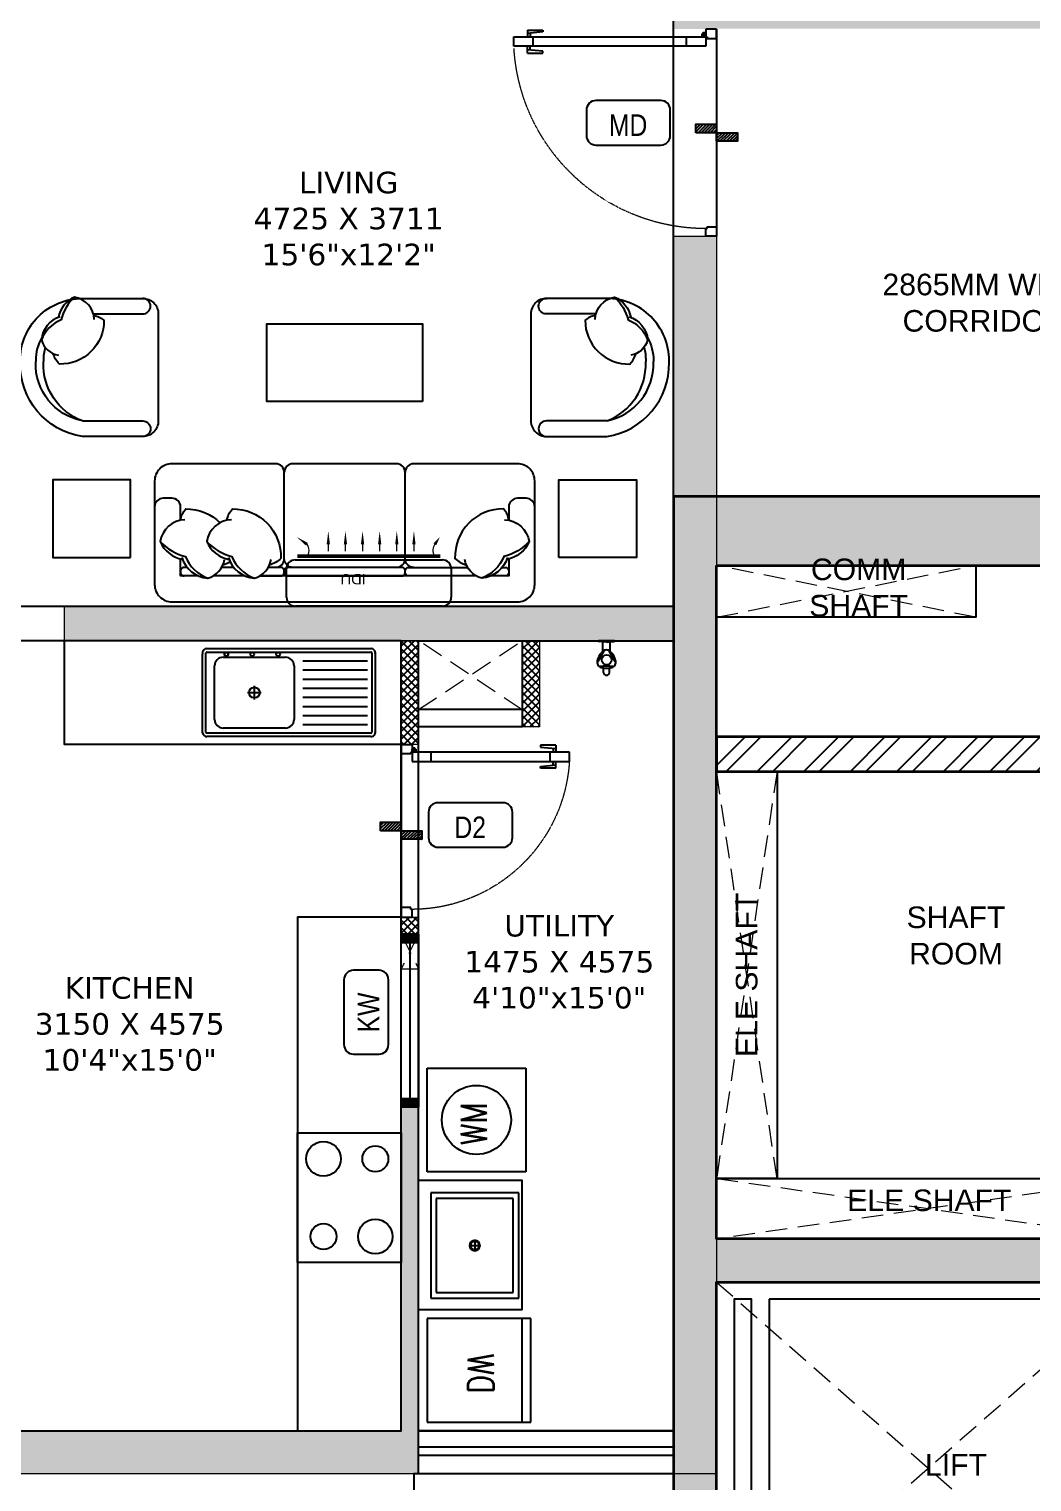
# Model space of a CAD drawing. Header units: millimetres. Extents: x 91566 to 131129, y 141753 to 207061.
# Drawn here: x 104404 to 110209, y 169429 to 177843 of the extents above; entities that cross this region are included whole.
import ezdxf
from ezdxf.enums import TextEntityAlignment as Align

# ---------------------------------------------------------------- set-up
doc = ezdxf.new("R2010")
doc.units = ezdxf.units.MM
for name, pattern in [('( Hidden )', [0.375, 0.25, -0.125]), ('3.5BHK EAST_UN-1$0$DASHED', [0.75, 0.5, -0.25]), ('3BHK  WEST_UN-2$0$2024-08-29_TOWER-A$0$HIDDEN', [9.525, 6.35, -3.175]), ('3BHK  WEST_UN-3$0$DASHED', [0.75, 0.5, -0.25])]:
    doc.linetypes.add(name, pattern=pattern)
for name, color, linetype in [('A-Door', 11, 'Continuous'), ('A-Door Line', 8, 'Continuous'), ('A-Elevation 10', 8, 'Continuous'), ('A-Fixture', 8, 'Continuous'), ('A-Furniture', 8, 'Continuous'), ('A-Hatch', 252, 'Continuous'), ('A-Railing', 6, 'Continuous'), ('A-Room Boundary', 44, 'Continuous'), ('A-Shaft', 8, 'Continuous'), ('A-Text Main', 44, 'Continuous'), ('A-Window', 4, 'Continuous')]:
    doc.layers.add(name, color=color, linetype=linetype)
doc.layers.add('A-Wall', color=240, linetype='Continuous', lineweight=35)
doc.styles.add('2024-08-29_TOWER-A$0$simplex-0.8', font='simplex.shx', dxfattribs={"width": 0.8})
doc.styles.add('3BHK  WEST_UN-2$0$2024-08-29_TOWER-A$0$simplex-0.8', font='simplex.shx', dxfattribs={"width": 0.8})
doc.styles.add('3BHK  WEST_UN-2$0$AMISH', font='arial.ttf')
doc.styles.add('3BHK EAST -UN-4$0$grid_text', font='verdana.ttf')
doc.styles.add('ARIAL', font='ARIALN.TTF')
doc.styles.add('Core & corridor$0$Standard', font='arial.ttf')

# ---------------------------------------------------------------- blocks, each defined once
blk = doc.blocks.new('Core & corridor$0$A$C436b777d')
at = {"layer": 'A-Elevation 10'}
h = blk.add_hatch(dxfattribs=at)
h.set_pattern_fill('ANSI32', color=8, scale=20)
h.set_pattern_definition([(45, (27573.86, 93), (-134.7038, 134.7038), []), (45, (27663.66, 93), (-134.7038, 134.7038), [])])
h.paths.add_polyline_path([(250.2, -4265), (2750, -4265), (2750, -4565), (2950, -4565), (2950, -4065), (250.1, -4065)])
at = {"layer": 'A-Hatch'}
h = blk.add_hatch(color=256, dxfattribs=at)
h.dxf.hatch_style = 1
h.paths.add_polyline_path([(250, -3072.7), (2950, -3072.6), (2950, -2672.7), (0.5, -2672.7), (0.5, -12132.6), (2950, -12132.7), (2950, -11732.7), (250.5, -11732.7), (250.5, -9577.7), (2950, -9577.7), (2950, -9377.8), (250.5, -9377.7), (250.5, -7222.7), (2950, -7222.7), (2950, -5565), (2700, -5565), (2700.2, -6972.7), (250.5, -6972.7)])
h.paths.add_polyline_path([(3300, 6580.6), (3300, 9502.1), (3500, 9502.1), (3500.1, 35), (0.4, 35), (0.5, 6682.1), (250, 6682.1), (250.5, 435), (3300.5, 435)])
edge = h.paths.add_edge_path()
edge.add_line((3300, 14502.1), (2580, 14502.1))
edge.add_line((2580, 14502.1), (2580, 15744))
edge.add_line((2580, 15744), (3500, 15744))
edge.add_line((3500, 15744), (3500, 16044))
edge.add_line((3500, 16044), (2380, 16044))
edge.add_line((2380, 16044), (2380, 14502.1))
edge.add_line((2380, 14502.1), (0.5, 14502.1))
edge.add_line((0.5, 14502.1), (0.5, 7866.6))
edge.add_line((0.5, 7866.6), (250.5, 7866.6))
edge.add_line((250.5, 7866.6), (250.5, 14102.1))
edge.add_line((250.5, 14102.1), (2380, 14102.1))
edge.add_line((2380, 14102.1), (2380, 10852.1))
edge.add_line((2380, 10852.1), (2580, 10852.1))
edge.add_line((2580, 10852.1), (2580, 14102.1))
edge.add_line((2580, 14102.1), (3300, 14102.1))
edge.add_line((3300, 14102.1), (3300, 10702.1))
edge.add_line((3300, 10702.1), (3500, 10702.1))
edge.add_line((3500, 10702.1), (3500, 14502.1))
edge.add_line((3500, 14502.1), (2580, 14502.1))
at = {"layer": 'A-Elevation 10'}
for points in [[(250, -3072.7), (1750, -3072.6), (1750, -3372.6), (250, -3372.6)], [(250, -6622.7), (250.2, -4265), (600, -4265), (600, -6622.7)], [(250, -6622.7), (2700, -6622.7), (2700.2, -6972.7), (250, -6972.7)], [(351.7, -9251), (453.3, -9251), (453.3, -7322.7), (351.7, -7322.7)], [(555, -7322.7), (555, -9251), (2550, -9251), (2550, -7322.7)]]:
    blk.add_lwpolyline(points, close=True, dxfattribs=at)
at = {"layer": 'A-Shaft', "linetype": '( Hidden )', "lineweight": 0, "ltscale": 500}
for points in [[(250, -3372.6), (1750, -3072.6)], [(1750, -3372.6), (250, -3072.7)], [(600, -6622.6), (250.2, -4265)], [(600, -4265), (250.4, -6622.7)], [(250.4, -6622.7), (2700.2, -6972.7)], [(2700, -6622.7), (250.5, -6972.7)], [(250.5, -7222.7), (2700, -9377.7)], [(250.5, -9377.7), (2700, -7222.7)]]:
    blk.add_lwpolyline(points, dxfattribs=at)
at = {"layer": 'A-Wall'}
for points in [[(250, -3072.7), (2950, -3072.6), (2950, -2672.7), (0.5, -2672.7), (0.5, -12132.6), (2950, -12132.7), (2950, -11732.7), (250.5, -11732.7), (250.5, -9577.7), (2950, -9577.7), (2950, -9377.8), (250.5, -9377.7), (250.5, -7222.7), (2950, -7222.7), (2950, -5565), (2700, -5565), (2700.2, -6972.7), (250.5, -6972.7), (250, -3072.7)], [(0, -6922.7), (0, -9602.7)]]:
    blk.add_lwpolyline(points, dxfattribs=at)
blk.add_lwpolyline([(250.2, -4265), (2750, -4265), (2750, -4565), (2950, -4565), (2950, -4065), (250.1, -4065)], close=True, dxfattribs=at)
at = {"layer": 'A-Text Main', "char_height": 125, "width": 950.15, "attachment_point": 5, "line_spacing_factor": 1.010232, "style": 'Core & corridor$0$Standard'}
for s, insert in [('COMM SHAFT ', (1072.7, -3201.4)), ('SHAFT ROOM', (1635.9, -5216.4)), ('ELE SHAFT ', (1481.6, -6750.2)), ('LIFT \\P2450X2155', (1635.9, -8387.1))]:
    blk.add_mtext(s, dxfattribs=dict(at, insert=insert))
at = {"layer": 'A-Text Main', "insert": (425.1, -5443.8), "char_height": 125, "width": 950.15, "attachment_point": 5, "rotation": 90, "line_spacing_factor": 1.010232, "style": 'Core & corridor$0$Standard'}
blk.add_mtext('ELE SHAFT ', dxfattribs=at)
blk = doc.blocks.new('Core & corridor')
at = {"layer": 'A-Elevation 10'}
blk.add_lwpolyline([(10594.6, 16844.6), (9095, 16844.6), (9095, 20295.2), (10594.6, 20295.2)], close=True, dxfattribs=at)
at = {"ltscale": 300}
blk.add_blockref('Core & corridor$0$A$C436b777d', (10594.6, 28627.2), dxfattribs=at)
at = {"layer": 'A-Text Main', "insert": (12396.6, 27075.4), "char_height": 125, "width": 1745.679, "attachment_point": 5, "line_spacing_factor": 1.010232, "style": 'Core & corridor$0$Standard'}
blk.add_mtext('2865MM WIDE CORRIDOR', dxfattribs=at)
blk = doc.blocks.new('A$Cd470dc81')
at = {"layer": 'A-Door'}
for p, q in [((0, -55.5), (0, 0)), ((0, 0), (62.5, 0)), ((62.5, 0), (62.5, -44.4)), ((55.5, -55.5), (0, -55.5)), ((62.5, -44.4), (55.5, -44.4)), ((55.5, -44.4), (55.5, -55.5)), ((90.2, -33.3), (56.9, -33.3)), ((1173.1, -44.4), (62.5, -44.4)), ((62.5, -44.4), (62.5, -99.9)), ((73.6, -16.7), (73.6, -50)), ((173.5, -99.9), (173.5, -44.4)), ((1006.5, -5.6), (1006.5, -16.7)), ((1095.4, -5.6), (1006.5, -5.6)), ((1006.5, -16.7), (1095.4, -24.9)), ((1062, -99.9), (1062, -44.4)), ((1078.7, -23.3), (1078.7, -44.4)), ((1095.4, -5.6), (1095.4, -44.4)), ((1173.1, -99.9), (1173.1, -44.4)), ((62.5, -99.9), (1173.1, -99.9)), ((62.5, -99.9), (62.5, -99.9)), ((1006.5, -127.7), (1095.4, -119.5)), ((1006.5, -138.8), (1006.5, -127.7)), ((1095.4, -138.8), (1006.5, -138.8)), ((1078.7, -121), (1078.7, -99.9)), ((1095.4, -138.8), (1095.4, -99.9)), ((55.5, -1144.5), (0, -1144.5)), ((0, -1144.5), (0, -1200)), ((55.5, -1155.6), (55.5, -1144.5)), ((62.5, -1155.6), (55.5, -1155.6)), ((62.5, -1200), (62.5, -1155.6)), ((0, -1200), (62.5, -1200))]:
    blk.add_line(p, q, dxfattribs=at)
blk.add_circle((73.6, -33.3), 11.1, dxfattribs=at)
at = {"layer": 'A-Door', "linetype": '3BHK  WEST_UN-3$0$DASHED', "lineweight": 0}
blk.add_arc((61.2, -41.8), 1113.8, 270.08223, 356.3506, dxfattribs=at)
blk = doc.blocks.new('A$C5491d69a')
at = {"layer": 'A-Door'}
for p, q in [((55.5, 0), (0, 0)), ((0, 0), (0, -62.5)), ((0, -62.5), (44.4, -62.5)), ((16.7, -73.6), (50, -73.6)), ((33.3, -90.2), (33.3, -56.9)), ((44.4, -62.5), (44.4, -55.5)), ((44.4, -55.5), (55.5, -55.5)), ((44.4, -973.1), (44.4, -62.5)), ((44.4, -62.5), (99.9, -62.5)), ((55.5, -55.5), (55.5, 0)), ((99.9, -62.5), (99.9, -973.1)), ((99.9, -62.5), (99.9, -62.5)), ((944.5, -55.5), (944.5, 0)), ((944.5, 0), (1000, 0)), ((955.6, -55.5), (944.5, -55.5)), ((955.6, -62.5), (955.6, -55.5)), ((1000, -62.5), (955.6, -62.5)), ((1000, 0), (1000, -62.5)), ((99.9, -173.5), (44.4, -173.5)), ((5.6, -806.5), (16.7, -806.5)), ((5.6, -895.4), (5.6, -806.5)), ((16.7, -806.5), (24.9, -895.4)), ((127.7, -806.5), (119.5, -895.4)), ((138.8, -806.5), (127.7, -806.5)), ((138.8, -895.4), (138.8, -806.5)), ((5.6, -895.4), (44.4, -895.4)), ((23.3, -878.7), (44.4, -878.7)), ((99.9, -862), (44.4, -862)), ((121, -878.7), (99.9, -878.7)), ((138.8, -895.4), (99.9, -895.4)), ((99.9, -973.1), (44.4, -973.1))]:
    blk.add_line(p, q, dxfattribs=at)
blk.add_circle((33.3, -73.6), 11.1, dxfattribs=at)
at = {"layer": 'A-Door', "linetype": '3.5BHK EAST_UN-1$0$DASHED', "lineweight": 0}
blk.add_arc((41.8, -61.2), 913.8, 273.6494, 359.91777, dxfattribs=at)
blk = doc.blocks.new('3BHK  WEST_UN-3$0$A$Cb1453656')
at = {"layer": 'A-Furniture'}
for points in [[(2200, 700, 0.414214), (2100, 800), (1500, 800, 0.414214), (1450, 750, 0.414214), (1400, 800), (800, 800, 0.414214), (750, 750, 0.414214), (700, 800), (100, 800, 0.414214), (0, 700), (0, 100, 0.414214), (100, 0), (2100, 0, 0.414214), (2200, 100)], [(770, 150), (1430, 150, 0.414214), (1450, 170), (1450, 180, 0.414214), (1430, 200), (770, 200, 0.414214), (750, 180), (750, 170, 0.414214)]]:
    blk.add_lwpolyline(points, format="xyb", close=True, dxfattribs=at)
for points in [[(700, 200, 0.414214), (750, 250), (750, 750, 0.414214)], [(1500, 200, -0.414214), (1450, 250), (1450, 750, -0.414214)], [(150, 472.5), (150, 550, 0.414214), (100, 600), (50, 600, 0.414214), (0, 550)], [(2200, 550, 0.414214), (2150, 600), (2100, 600, 0.414214), (2050, 550), (2050, 472.5)], [(149.9, 472.5, -0.165541), (180.8, 538.6, -0.200231), (379.3, 458.1, -0.121523)], [(419.2, 472.5, -0.165541), (450.2, 538.6, -0.425989), (731, 252.1, -0.121523), (664.3, 212.7, 7.115464)], [(2050.1, 472.5, 0.165541), (2019.2, 538.6, 0.425989), (1738.4, 252.1, 0.121523), (1805, 212.7, -7.115464)], [(175.1, 475.6, 0.356772), (31.8, 349.5, 0.249542), (161.6, 245.7, -9.61688)], [(444.4, 475.6, 0.356772), (301.2, 349.5, 0.249542), (431, 245.7, -9.61688)], [(2024.9, 475.6, -0.356772), (2168.2, 349.5, -0.249542), (2038.4, 245.7, 9.61688)], [(31.8, 349.5, 0.14773), (178, 263.6, 0.213343), (306.9, 137.6, 0.178662)], [(301.2, 349.5, 0.14773), (447.3, 263.6, 0.213343), (576.2, 137.6, 0.178662)], [(2168.2, 349.5, -0.14773), (2022, 263.6, -0.213343), (1893.1, 137.6, -0.178662)], [(157.8, 256.7, 0.306663), (306.9, 137.6, 0.30633), (404.3, 246.4, -0.872847)], [(427.1, 256.7, 0.306663), (576.2, 137.6, 0.30633), (673.7, 246.4, -0.872847)], [(2042.2, 256.7, -0.306663), (1893.1, 137.6, -0.30633), (1795.7, 246.4, 0.872847)], [(255.2, 150), (150, 150), (150, 248.3, 0.414214)], [(188.2, 200), (170, 200, 0.414214), (150, 180), (150, 170, 0.414214), (170, 150)], [(457.5, 200), (388.7, 200, 0.414214)], [(436.9, 232.2, -0.071865), (395, 212.7, 7.115464)], [(607.7, 150), (730, 150, 0.414214), (750, 170), (750, 180, 0.414214), (730, 200), (658.1, 200, 0.414214)], [(800, 200, -0.414214), (750, 250)], [(1400, 200, 0.414214), (1450, 250)], [(1861.6, 150), (1470, 150, -0.414214), (1450, 170), (1450, 180, -0.414214), (1470, 200), (1811.3, 200, -0.414214)], [(2011.8, 200), (2030, 200, -0.414214), (2050, 180), (2050, 170, -0.414214), (2030, 150)]]:
    blk.add_lwpolyline(points, format="xyb", dxfattribs=at)
for points in [[(2050, 248.3), (2050, 150), (1944.8, 150)], [(524.5, 150), (338.4, 150)], [(1861.6, 150), (607.7, 150)]]:
    blk.add_lwpolyline(points, dxfattribs=at)
blk = doc.blocks.new('3BHK  WEST_UN-3$0$2024-08-29_TOWER-A$0$SIDE TABLE')
at = {"layer": 'A-Furniture'}
blk.add_lwpolyline([(0.45, 0), (0, 0), (0, 0.45), (0.45, 0.45)], close=True, dxfattribs=at)
blk = doc.blocks.new('3BHK  WEST_UN-3$0$A$Ce69b8bcf')
at = {"layer": 'A-Furniture'}
for points in [[(800.1, 434.8), (800.1, 90.2, -0.414214), (709.9, 0), (360.8, 0, -0.376272), (0.1, 430.3), (0.1, 434.8), (0.1, 439.3, -0.414214), (360.8, 800), (709.9, 800, -0.414214), (800.1, 709.8), (800.1, 434.8)], [(315.3, 807.4, 0.14773), (237.8, 675.6, 0.213343), (124.1, 559.4, 0.178662)], [(428.9, 678.2, 0.356772), (315.3, 807.4, 0.249542), (221.6, 690.3, -9.61688)], [(424, 709.8), (709.9, 709.8, 0.414214), (755, 754.9), (755, 754.9, 0.414214), (709.9, 800)], [(231.6, 693.8, 0.306663), (124.1, 559.4, 0.30633), (222.3, 471.5, -0.872847)], [(426.1, 700.9, -0.165541), (485.7, 673, -0.425989), (227.4, 419.8, -0.121523), (191.8, 479.9, 7.115464)], [(125.9, 573.6, 0.130591), (90.3, 439.3), (90.3, 434.8)], [(145.1, 516.2, 0.072384), (135.4, 439.3), (135.4, 434.8)], [(360.8, 90.2, -0.364589), (90.3, 430.3), (90.3, 434.8)], [(360.8, 90.2, -0.321599), (135.4, 430.3), (135.4, 434.8)], [(360.8, 90.2), (709.9, 90.2, -0.414214), (755, 45.1), (755, 45.1, -0.414214), (709.9, 0)]]:
    blk.add_lwpolyline(points, format="xyb", dxfattribs=at)
blk = doc.blocks.new('A$Ce642c601')
blk.add_lwpolyline([(0, 750), (600, 750), (600, 0), (0, 0), (0, 750)])
for centre, radius in [((150, 600), 100), ((450, 600), 75), ((149.9, 150), 75), ((450, 150), 100)]:
    blk.add_circle(centre, radius)
blk = doc.blocks.new('3BHK  WEST_UN-2$0$2024-08-30_TOWER-C$0$SINK')
at = {"layer": 'A-Elevation 10'}
for p, q in [((-1, -0.229), (-1, 0.2211)), ((-0.98, -0.2348), (-0.98, 0.2269)), ((-0.9743, 0.251), (-0.0257, 0.251)), ((-0.9743, 0.231), (-0.0257, 0.231)), ((-0.58, 0.1813), (-0.9555, 0.1813)), ((-0.48, 0.201), (-0.12, 0.201)), ((-0.02, 0.2269), (-0.02, -0.2348)), ((0, 0.229), (0, -0.229)), ((-0.58, 0.1286), (-0.9555, 0.1286)), ((-0.53, -0.159), (-0.53, 0.151)), ((-0.07, 0.151), (-0.07, -0.159)), ((-0.58, 0.0758), (-0.9555, 0.0758)), ((-0.58, 0.0231), (-0.9555, 0.0231)), ((-0.3, 0.0352), (-0.3, -0.004)), ((-0.58, -0.0297), (-0.9555, -0.0297)), ((-0.58, -0.0824), (-0.9555, -0.0824)), ((-0.3, -0.004), (-0.3392, -0.004)), ((-0.2608, -0.004), (-0.3, -0.004)), ((-0.3, -0.004), (-0.3, -0.0431)), ((-0.58, -0.1352), (-0.9555, -0.1352)), ((-0.0257, -0.239), (-0.9743, -0.239)), ((-0.58, -0.1879), (-0.9555, -0.1879)), ((-0.12, -0.209), (-0.48, -0.209)), ((-0.0257, -0.259), (-0.9743, -0.259))]:
    blk.add_line(p, q, dxfattribs=at)
for centre, radius in [((-0.3, -0.004), 0.0308), ((-0.4377, -0.2256), 0.0108), ((-0.2877, -0.2256), 0.0108), ((-0.1377, -0.2256), 0.0108)]:
    blk.add_circle(centre, radius, dxfattribs=at)
for centre, radius, start, end in [((-0.9743, 0.225), 0.026, 90, 188.76827), ((-0.9743, 0.225), 0.00601, 90, 161.69524), ((-0.48, 0.151), 0.05, 90, 180), ((-0.12, 0.151), 0.05, 360, 90), ((-0.0257, 0.225), 0.026, 8.76827, 90), ((-0.0257, 0.225), 0.00601, 18.30476, 90), ((-0.48, -0.159), 0.05, 180, 270), ((-0.12, -0.159), 0.05, 270, 0), ((-0.9743, -0.233), 0.026, 171.23173, 270), ((-0.9743, -0.233), 0.00601, 198.30476, 270), ((-0.0257, -0.233), 0.026, 270, 8.76827), ((-0.0257, -0.233), 0.00601, 270, 341.69524)]:
    blk.add_arc(centre, radius, start, end, dxfattribs=at)
blk = doc.blocks.new('3BHK  WEST_UN-2$0$2024-08-29_TOWER-A$0$WASHING MACHINE')
at = {"layer": 'A-Fixture'}
for p, q in [((0, 0), (0.6, 0)), ((0, -0.57), (0, 0)), ((0.6, 0), (0.6, -0.57)), ((0.6, -0.57), (0, -0.57))]:
    blk.add_line(p, q, dxfattribs=at)
blk.add_circle((0.3, -0.285), 0.2, dxfattribs=at)
at = {"layer": 'A-Elevation 10', "insert": (0.4028, -0.1952), "char_height": 0.15, "width": 0.230071, "attachment_point": 3, "style": '3BHK  WEST_UN-2$0$2024-08-29_TOWER-A$0$simplex-0.8'}
blk.add_mtext('WM', dxfattribs=at)
blk = doc.blocks.new('3BHK  WEST_UN-2$0$2024-08-29_TOWER-A$0$DISH WASHER')
at = {"layer": 'A-Fixture', "linetype": '3BHK  WEST_UN-2$0$2024-08-29_TOWER-A$0$HIDDEN', "ltscale": 0.2}
for p, q in [((0, 0.6), (0.6, 0.6)), ((0, 0), (0, 0.6)), ((0.6, 0.6), (0.6, 0)), ((0, 0.55), (0.6, 0.55)), ((0.6, 0), (0, 0))]:
    blk.add_line(p, q, dxfattribs=at)
at = {"layer": 'A-Fixture', "insert": (0.3947, 0.2347), "char_height": 0.15, "width": 0.230071, "attachment_point": 9, "style": '3BHK  WEST_UN-2$0$2024-08-29_TOWER-A$0$simplex-0.8'}
blk.add_mtext('\\pxqc;DW', dxfattribs=at)
blk = doc.blocks.new('3BHK  WEST_UN-2$0$2024-08-29_TOWER-A$0$POT WASH')
at = {"layer": 'A-Fixture'}
for p, q in [((0, 0), (0, 0.51)), ((0, 0.51), (0.61, 0.51)), ((0.61, 0.51), (0.61, 0)), ((0.0325, 0.0325), (0.0325, 0.4775)), ((0.0325, 0.4775), (0.5775, 0.4775)), ((0.5775, 0.4775), (0.5775, 0.0325)), ((0.34, 0.255), (0.27, 0.255)), ((0.305, 0.22), (0.305, 0.29)), ((0.61, 0), (0, 0)), ((0.5775, 0.0325), (0.0325, 0.0325))]:
    blk.add_line(p, q, dxfattribs=at)
for radius in [0.03, 0.025]:
    blk.add_circle((0.305, 0.255), radius, dxfattribs=at)
blk = doc.blocks.new('3BHK  WEST_UN-2$0$wer4t5yyht')
at = {"layer": 'A-Fixture', "linetype": 'Continuous'}
for p, q in [((52740.5, -60616.8), (52768.1, -60616.8)), ((52740.5, -60652.7), (52768.1, -60652.7)), ((52776.7, -60595.1), (52775.4, -60593)), ((52799.4, -60582), (52798.2, -60579.9)), ((52864.8, -60614.5), (52913.1, -60614.5)), ((52864.8, -60655.1), (52913.1, -60655.1)), ((52868.1, -60621.6), (52870.5, -60621.6)), ((52868.1, -60647.9), (52870.5, -60647.9)), ((52917, -60634.8), (52919, -60609)), ((52917, -60634.8), (52919, -60660.6)), ((52919, -60609), (52920.4, -60591.6)), ((52919, -60660.6), (52920.4, -60678)), ((52922.8, -60589.4), (52925.4, -60589.4)), ((52925.4, -60634.8), (52925.4, -60589.4)), ((52925.4, -60680.2), (52925.4, -60634.8)), ((52775.4, -60676.5), (52776.7, -60674.4)), ((52798.2, -60689.7), (52799.4, -60687.5)), ((52922.8, -60680.2), (52925.4, -60680.2))]:
    blk.add_line(p, q, dxfattribs=at)
blk.add_circle((52814.7, -60635.5), 28.4, dxfattribs=at)
for centre, radius, start, end in [((52743.5, -60634.8), 18.2, 99.49742, 260.50258), ((52869.1, -60634.8), 102.6, 169.93301, 190.04944), ((52869.1, -60634.8), 102.6, 155.97834, 169.93301), ((52869.1, -60634.8), 102.6, 190.04944, 204.02166), ((52814.7, -60634.8), 57.3, 106.75199, 133.24801), ((52061.1, -60634.8), 716.6, 356.82979, 3.17021), ((52787.5, -60681.9), 102.6, 41.09723, 84.02166), ((52787.5, -60587.6), 102.6, 275.97834, 318.90277), ((53191.5, -59982.1), 716.6, 236.82979, 243.17021), ((53191.5, -61287.4), 716.6, 116.82979, 123.17021), ((52787.5, -60681.9), 102.6, 35.97834, 41.09723), ((52787.5, -60587.6), 102.6, 318.90277, 324.02166), ((52814.7, -60634.8), 57.3, 346.75199, 13.24801), ((52913.1, -60608.5), 5.97, 270, 355.48601), ((52913.1, -60661), 5.97, 4.51399, 90), ((52922.8, -60591.8), 2.39, 90, 175.48601), ((52922.8, -60591.8), 2.39, 90, 175.48601), ((52814.7, -60634.8), 57.3, 226.75199, 253.24801), ((52922.8, -60677.8), 2.39, 184.51399, 270)]:
    blk.add_arc(centre, radius, start, end, dxfattribs=at)
blk = doc.blocks.new('3BHK  WEST_UN-2$0$WALL MOUNTED SPLIT AC')
for p, q in [((18067.15, -8077.46), (18073.71, -8077.46)), ((18064.01, -8112.84, 0), (18064, -8079.99, 0)), ((18064.41, -8112.84, 0), (18064.41, -8079.99, 0)), ((18065.12, -8113.34), (18065.11, -8079.5)), ((18075.75, -8079.5), (18075.75, -8113.29)), ((18073.72, -8115.33), (18067.16, -8115.38))]:
    blk.add_line(p, q)
at = {"elevation": 0}
for points in [[(18059.86, -8080.11, 0, 0.75, 0), (18061.51, -8081.22, 0.75, 0.75, 0)], [(18058.43, -8086.05, 0, 0.75, 0), (18061.52, -8086.05, 0.75, 0.75, 0)], [(18058.44, -8089.99, 0, 0.75, 0), (18061.52, -8089.99, 0.75, 0.75, 0)], [(18058.44, -8093.93, 0, 0.75, 0), (18061.52, -8093.93, 0.75, 0.75, 0)], [(18058.44, -8097.86, 0, 0.75, 0), (18061.52, -8097.86, 0.75, 0.75, 0)], [(18058.44, -8101.8, 0, 0.75, 0), (18061.52, -8101.8, 0.75, 0.75, 0)], [(18058.44, -8105.74, 0, 0.75, 0), (18061.52, -8105.74, 0.75, 0.75, 0)], [(18059.87, -8112.95, 0, 0.75, 0), (18061.51, -8110.65, 0.75, 0.75, 0)]]:
    blk.add_lwpolyline(points, format="xyseb", dxfattribs=at)
at = {"const_width": 0.3, "elevation": 0}
for points in [[(18061.51, -8081.22, 0.246742), (18063.87, -8081.49, -4.761831)], [(18061.51, -8110.65, -0.246742), (18063.87, -8110.38, 4.761831)]]:
    blk.add_lwpolyline(points, format="xyb", dxfattribs=at)
for points in [[(18061.52, -8086.05), (18063.17, -8086.05)], [(18061.52, -8089.99), (18063.17, -8089.99)], [(18061.52, -8093.93), (18063.17, -8093.93)], [(18061.52, -8097.86), (18063.17, -8097.86)], [(18061.52, -8101.8), (18063.17, -8101.8)], [(18061.52, -8105.74), (18063.17, -8105.74)]]:
    blk.add_lwpolyline(points, dxfattribs=at)
for centre, start, end in [((18067.15, -8079.5), 90.0082, 180.0082), ((18073.71, -8079.5), 0.0078, 90.0078), ((18067.16, -8113.34), 180.0082, 270.0082), ((18073.71, -8113.29), 270.0078, 0.0078)]:
    blk.add_arc(centre, 2.04, start, end)
at = {"layer": 'A-Elevation 10', "style": '3BHK  WEST_UN-2$0$AMISH'}
blk.add_attdef('IDU', text='', height=2.4, rotation=90.0082, dxfattribs=at).set_placement((17772.56, -7418.94, 0), align=Align.MIDDLE_CENTER)
blk = doc.blocks.new('A$C2ef9e3bf')
at = {"layer": 'A-Window', "linetype": 'Continuous'}
for points in [[(100.5, 0), (0.5, 0), (0.5, -50), (100.5, -50)], [(0.5, -1000), (100.5, -1000), (100.5, -950), (0.5, -950)]]:
    blk.add_hatch(color=256, dxfattribs=at).paths.add_polyline_path(points)
for p, q in [((0.5, -50), (0.5, 0)), ((100.5, 0), (0.5, 0)), ((100.5, 0), (0.5, 0)), ((100.5, 0), (100.5, -1000)), ((100.5, 0), (100.5, -50)), ((0, -950), (0, -50)), ((100.5, -50), (0.5, -50)), ((50.5, -50), (50.5, -950)), ((100.5, -50), (100.5, -950)), ((0.5, -1000), (0.5, -950)), ((0.5, -950), (100.5, -950)), ((100.5, -1000), (0.5, -1000)), ((100.5, -1000), (0.5, -1000)), ((100.5, -950), (100.5, -1000))]:
    blk.add_line(p, q, dxfattribs=at)
at = {"layer": 'A-Window', "lineweight": 0}
blk.add_lwpolyline([(100.5, -1000), (0.5, -1000)], dxfattribs=at)
blk = doc.blocks.new('2024-08-29_TOWER-A$0$WNTG')
at = {"layer": 'A-Text Main'}
blk.add_lwpolyline([(-187.8, 246.2), (187.8, 246.2, -0.414214), (242.8, 191.2), (242.8, 43.3, -0.414214), (187.8, -11.7), (-187.8, -11.7, -0.414214), (-242.8, 43.3), (-242.8, 191.2, -0.414214)], format="xyb", close=True, dxfattribs=at)
at = {"layer": 'A-Text Main', "style": '2024-08-29_TOWER-A$0$simplex-0.8', "width": 0.8}
blk.add_attdef('WNTG', text='', height=150, dxfattribs=at).set_placement((-1.6, 43), align=Align.CENTER)
blk = doc.blocks.new('TILE DROP')
at = {"layer": 'A-Door Line'}
h = blk.add_hatch(dxfattribs=at)
h.set_pattern_fill('ANSI31', color=8, scale=0.1)
h.set_pattern_definition([(45, (-18.584744, -6.592634), (-0.008838835, 0.008838835), [])])
h.paths.add_polyline_path([(0, 0.05), (-0.12, 0.05), (-0.12, 0), (0, 0)])
h.paths.add_polyline_path([(0.12, -0.05), (0.12, 0), (0, 0), (0, -0.05)])
at = {"layer": 'A-Door Line', "color": 8}
for points in [[(-0.12, 0), (-0.12, 0.05), (0, 0.05), (0, 0)], [(0, -0.05), (0, 0), (0.12, 0), (0.12, -0.05)]]:
    blk.add_lwpolyline(points, close=True, dxfattribs=at)
blk = doc.blocks.new('Unit_4')
at = {"layer": 'A-Hatch', "linetype": 'Continuous'}
h = blk.add_hatch(color=256, dxfattribs=at)
h.dxf.hatch_style = 1
h.paths.add_polyline_path([(66655.6, 175630.1), (66655.6, 180094.4), (67456.1, 180094.4), (67456.1, 179844.4), (66855.6, 179844.4), (66855.6, 175630.1)])
h.paths.add_polyline_path([(65185.6, 179844.4), (65185.6, 180094.4), (61026.1, 180094.4), (61026.1, 179029.4), (61276.1, 179029.4), (61276.1, 179844.4)])
h.paths.add_polyline_path([(68205.7, 179844.4), (69175.7, 179844.4), (69175.7, 180094.4), (68205.7, 180094.4)])
h.paths.add_polyline_path([(71826.1, 175830.1), (71826.1, 179844.4), (71026.1, 179844.4), (71026.1, 180094.4), (72076.1, 180094.4), (72076.1, 175261.7), (71826.1, 175261.7), (71826.1, 175630.1), (68366.1, 175630.1), (68366.1, 175830.1)])
h.paths.add_polyline_path([(68301.1, 171719.4), (68301.1, 171919.4), (71826.1, 171919.4), (71826.1, 174061.7), (72076.1, 174061.7), (72076.1, 171719.4), (72076.1, 166894.4), (71826.1, 166894.4), (71826.1, 171719.4)])
h.paths.add_polyline_path([(64056.1, 171719.4), (61276.1, 171719.4), (61276.1, 168669.4), (61026.1, 168669.4), (61026.1, 171969.4), (63911.1, 171969.4), (63911.1, 171919.4), (64056.1, 171919.4)])
h.paths.add_polyline_path([(66901.1, 166894.4), (66901.1, 171919.4), (67101.1, 171919.4), (67101.1, 167144.4), (70250.6, 167144.4), (70251.1, 169019.2), (70351.1, 169019.2), (70351.1, 166894.4)])
h.paths.add_polyline_path([(65305.6, 167144.4), (65306.1, 166894.4), (61026.1, 166894.4), (61026.1, 167144.4)])
h = blk.add_hatch(dxfattribs=at)
h.set_pattern_fill('ANSI37', color=256, scale=10)
h.paths.add_polyline_path([(64986.1, 179844.4), (64986.1, 178119.4), (65086.1, 178119.4), (65086.1, 178854.4), (65236.1, 178854.4), (65236.1, 179054.4), (65085.6, 179054.4), (65085.6, 179844.4)])
h.paths.add_polyline_path([(68366.1, 179844.4), (68366.1, 179159.4), (68466.1, 179159.4), (68466.1, 179844.4)])
h.paths.add_polyline_path([(66855.6, 177350.1), (68366.1, 177350.1), (68366.1, 178309.4), (68466.1, 178309.4), (68466.1, 177249.4), (68466.1, 176830.1), (68366.1, 176830.1), (68366.1, 177250.1), (66855.6, 177250.1)])
h.paths.add_polyline_path([(65086.1, 176209.4), (65086.1, 175630.1), (64986.1, 175630.1), (64986.1, 177269.4), (65086.1, 177269.4), (65086.1, 176309.4), (66655.6, 176309.4), (66655.6, 176209.4)])
h.paths.add_polyline_path([(65156.1, 170684.4), (66901.1, 170684.4), (66901.1, 170584.4), (65156.1, 170584.4), (65156.1, 169004.4), (65056.1, 169004.4), (65056.1, 171919.4), (65156.1, 171919.4)])
h.paths.add_polyline_path([(63911.1, 171969.4), (63661.1, 171969.4), (63661.1, 172229), (63911.1, 172229)])
h.paths.add_polyline_path([(63911.1, 175629.4), (63911.1, 175229), (63661.1, 175229), (63661.1, 175629.4)])
h.paths.add_polyline_path([(63061.1, 175629.4), (63061.1, 175229.4), (62961.1, 175229.4), (62960.6, 175629.4)])
h.paths.add_polyline_path([(70351.1, 171719.4), (70351.1, 171119.4), (70250.6, 171119.4), (70250.6, 171719.4)])
h.paths.add_polyline_path([(71051.1, 171719.4), (71051.1, 171220.4), (70951.1, 171220.4), (70951.1, 171719.4)])
edge = h.paths.add_edge_path()
edge.add_line((65986.1, 179054.4), (66655.6, 179054.4))
edge.add_line((66655.6, 179054.4), (66655.6, 178854.4))
edge.add_line((66655.6, 178854.4), (65986.1, 178854.4))
edge.add_line((65986.1, 178854.4), (65986.1, 179054.4))
h = blk.add_hatch(dxfattribs=at)
h.set_pattern_fill('ANSI37', color=256, scale=10)
h.paths.add_polyline_path([(70351.1, 170119.4), (70351.1, 169969.1), (70251.1, 169969.1), (70251.1, 170119.4)])
h.paths.add_polyline_path([(66901.1, 167955.1), (66056.1, 167954.4), (66056.1, 168154.4), (66901.1, 168154.4)])
h.paths.add_polyline_path([(65156.1, 167144.4), (65056.1, 167144.4), (65056.1, 168154.4), (65156.4, 168154.4), (65306.1, 168154.4), (65306.1, 167954.4), (65156.1, 167954.4)])
at = {"layer": 'A-Door Line'}
for p, q in [((72076.1, 175261.7), (72076.1, 174061.7)), ((70250.6, 171119.4), (70250.6, 170119.4))]:
    blk.add_line(p, q, dxfattribs=at)
at = {"layer": 'A-Elevation 10', "linetype": 'Continuous'}
blk.add_line((70951.1, 171320.4), (70351.1, 171320.4), dxfattribs=at)
blk.add_lwpolyline([(70351.1, 171719.4), (70951.1, 171719.4), (70951.1, 171220.4), (70351.1, 171220.4)], close=True, dxfattribs=at)
for points in [[(70951.1, 167844.3), (70951.1, 168594.3), (70351.1, 168594.3)], [(70951.1, 167844.3), (70351.1, 167844.3)]]:
    blk.add_lwpolyline(points, dxfattribs=at)
at = {"layer": 'A-Elevation 10'}
blk.add_lwpolyline([(70351.1, 167144.4), (71826.1, 167144.4), (71826.1, 166894.4), (70351.1, 166894.4)], close=True, dxfattribs=at)
at = {"layer": 'A-Furniture', "linetype": 'Continuous'}
blk.add_lwpolyline([(70373.4, 173105.4), (69473.4, 173105.4), (69473.4, 173555.4), (70373.4, 173555.4)], close=True, dxfattribs=at)
for points in [[(70250.6, 171119.4), (68301.1, 171119.4), (68301.1, 171719.4)], [(70250.6, 170119.4), (69650.6, 170119.4), (69650.6, 167144.3)]]:
    blk.add_lwpolyline(points, dxfattribs=at)
at = {"layer": 'A-Railing'}
for points in [[(71826.1, 167050.1), (70351.1, 167050.1)], [(71826.1, 167000.1), (70351.1, 167000.1)]]:
    blk.add_lwpolyline(points, dxfattribs=at)
at = {"layer": 'A-Room Boundary', "linetype": 'Continuous'}
for points in [[(67101.1, 171919.4), (71826.1, 171919.4), (71826.1, 175630.1), (67101.1, 175630.1)], [(70250.6, 171719.4), (67101.1, 171719.4), (67101.1, 167144.4), (70250.6, 167144.4)], [(71826.1, 167144.4), (70351.1, 167144.4), (70351.1, 171719.4), (71826.1, 171719.4)]]:
    blk.add_lwpolyline(points, close=True, dxfattribs=at)
at = {"layer": 'A-Shaft', "linetype": '( Hidden )', "lineweight": 0, "ltscale": 500}
for points in [[(70951.1, 171319.4), (70351.1, 171719.4)], [(70351.1, 171320.4), (70951.1, 171719.4)], [(70250.6, 170019.2), (70350.6, 169819.2)], [(70351.1, 170019.2), (70251.1, 169819.2)]]:
    blk.add_lwpolyline(points, dxfattribs=at)
blk.add_lwpolyline([(70351.1, 170019.2), (70250.6, 170019.2), (70250.6, 169819.2), (70350.6, 169819.2)], close=True, dxfattribs=at)
at = {"layer": 'A-Wall', "lineweight": 0}
for points in [[(68301.1, 171719.4), (68301.1, 171919.4), (71826.1, 171919.4), (71826.1, 174061.7), (72076.1, 174061.7), (72076.1, 171719.4), (72076.1, 166894.4), (71826.1, 166894.4), (71826.1, 171719.4)], [(70351.1, 171719.4), (70351.1, 171119.4), (70250.6, 171119.4), (70250.6, 171719.4)], [(71051.1, 171719.4), (71051.1, 171220.4), (70951.1, 171220.4), (70951.1, 171719.4)], [(70351.1, 170119.4), (70351.1, 169969.1), (70250.6, 169969.1), (70250.6, 170119.4)]]:
    blk.add_lwpolyline(points, close=True, dxfattribs=at)
for points in [[(66901.1, 166894.4), (66901.1, 171919.4), (67101.1, 171919.4), (67101.1, 167144.4), (70250.6, 167144.4), (70251.1, 169019.2), (70351.1, 169019.2), (70351.1, 166894.4), (66901.1, 166894.4)], [(70951.1, 171719.4), (70383, 171719.4)]]:
    blk.add_lwpolyline(points, dxfattribs=at)
at = {"layer": 'A-Door', "linetype": 'Continuous', "xscale": -1}
blk.add_blockref('A$Cd470dc81', (72076.1, 175261.7), dxfattribs=at)
at = {"layer": 'A-Door', "linetype": 'Continuous', "xscale": -1, "rotation": 90}
blk.add_blockref('A$C5491d69a', (70250.6, 171119.4), dxfattribs=at)
at = {"layer": 'A-Door Line', "color": 8, "xscale": 1000.000000000004, "yscale": 1000.000000000004, "zscale": 1000.000000000004}
for p in [(72076.1, 174661.7), (70250.6, 170619.4)]:
    blk.add_blockref('TILE DROP', p, dxfattribs=at)
at = {"layer": 'A-Elevation 10', "color": 2}
ref = blk.add_blockref('3BHK  WEST_UN-2$0$WALL MOUNTED SPLIT AC', (273868, 626926.3), dxfattribs=dict(at, xscale=25.17221723757713, yscale=25.17221723757713, zscale=25.17221723757713, rotation=270))
ref.add_attrib('IDU', 'IDU', dxfattribs={"layer": 'A-Furniture', "height": 60.41, "rotation": 180.00823, "style": '3BHK  WEST_UN-2$0$AMISH'}).set_placement((69972.6, 172075.7, 0), align=Align.MIDDLE_CENTER)
at = {"layer": 'A-Fixture'}
for name, p, xscale, yscale, zscale, rotation in [('3BHK  WEST_UN-2$0$2024-08-30_TOWER-C$0$SINK', (69100.6, 171415), 1000, 1000, 1000, 180), ('3BHK  WEST_UN-2$0$2024-08-29_TOWER-A$0$WASHING MACHINE', (70401.1, 168644.3), 1000.000000000001, 1000.000000000001, 1000.000000000001, 90), ('3BHK  WEST_UN-2$0$2024-08-29_TOWER-A$0$POT WASH', (70421.1, 167911.9), -1000.000000000001, 1000.000000000001, 1000.000000000001, 270), ('3BHK  WEST_UN-2$0$2024-08-29_TOWER-A$0$DISH WASHER', (70401.1, 167194.3), -1000.000000000001, 1000.000000000001, 1000.000000000001, 270)]:
    blk.add_blockref(name, p, dxfattribs=dict(at, xscale=xscale, yscale=yscale, zscale=zscale, rotation=rotation))
at = {"layer": 'A-Fixture', "rotation": 90}
blk.add_blockref('3BHK  WEST_UN-2$0$wer4t5yyht', (10803.9, 118794.1), dxfattribs=at)
at = {"layer": 'A-Furniture', "ltscale": 600}
for name, p in [('3BHK  WEST_UN-3$0$A$Ce69b8bcf', (68044.5, 172902.1)), ('3BHK  WEST_UN-3$0$A$Cb1453656', (68823.4, 171944.4))]:
    blk.add_blockref(name, p, dxfattribs=at)
at = {"layer": 'A-Furniture', "ltscale": 600, "xscale": -1}
blk.add_blockref('3BHK  WEST_UN-3$0$A$Ce69b8bcf', (71801.1, 172902.1), dxfattribs=at)
at = {"layer": 'A-Furniture', "ltscale": 600, "zscale": 1000}
for p, xscale, yscale, rotation in [((68684, 172651.8), -1000.000000000013, 1000.000000000013, 90), ((71162.9, 172651.8), 1000, 1000, 270)]:
    blk.add_blockref('3BHK  WEST_UN-3$0$2024-08-29_TOWER-A$0$SIDE TABLE', p, dxfattribs=dict(at, xscale=xscale, yscale=yscale, rotation=rotation))
at = {"layer": 'A-Furniture', "linetype": 'Continuous'}
blk.add_blockref('A$Ce642c601', (69650.6, 168119.1), dxfattribs=at)
at = {"layer": 'A-Text Main'}
ref = blk.add_blockref('2024-08-29_TOWER-A$0$WNTG', (71565.3, 174836.3), dxfattribs=dict(at, xscale=-1, rotation=180))
ref.add_attrib('WNTG', 'MD', dxfattribs={"height": 125, "style": 'ARIAL'}).set_placement((71563.7, 174642.8), align=Align.CENTER)
ref = blk.add_blockref('2024-08-29_TOWER-A$0$WNTG', (70651.3, 170769.9), dxfattribs=dict(at, xscale=-1, rotation=180))
ref.add_attrib('WNTG', 'D2', dxfattribs={"height": 125, "style": 'ARIAL'}).set_placement((70649.7, 170576.4), align=Align.CENTER)
ref = blk.add_blockref('2024-08-29_TOWER-A$0$WNTG', (69930.8, 169568.1), dxfattribs=dict(at, xscale=-1, rotation=270))
ref.add_attrib('WNTG', 'KW', dxfattribs={"height": 125, "rotation": 90, "style": 'ARIAL'}).set_placement((70124.3, 169566.5), align=Align.CENTER)
at = {"layer": 'A-Window', "linetype": 'Continuous'}
blk.add_blockref('A$C2ef9e3bf', (70250.1, 170019.2), dxfattribs=at)
at = {"layer": 'A-Text Main', "char_height": 125, "width": 1105.011, "attachment_point": 5, "style": '3BHK EAST -UN-4$0$grid_text'}
for s, insert in [('LIVING \\P4725 X 3711\\P15\'6"x12\'2"', (69946.2, 174163.4)), ('UTILITY\\P1475 X 4575\\P4\'10"x15\'0"', (71165.3, 169859.6)), ('KITCHEN\\P3150 X 4575\\P10\'4"x15\'0"', (68678.7, 169499.3))]:
    blk.add_mtext(s, dxfattribs=dict(at, insert=insert))

msp = doc.modelspace()

# ---------------------------------------------------------------- block references
msp.add_blockref('Core & corridor', (97538.5, 149182.5))

# ---------------------------------------------------------------- next in the draw order: block references
at = {"linetype": 'Continuous'}
msp.add_blockref('Unit_4', (36307.5, 2581.6), dxfattribs=at)

doc.saveas('drawing.dxf')
